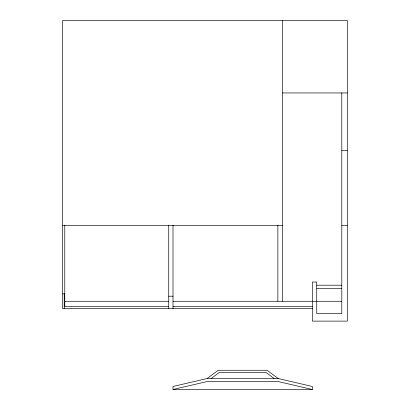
<?xml version="1.0" encoding="UTF-8"?>
<svg xmlns="http://www.w3.org/2000/svg" width="410" height="410" viewBox="0 0 410 410"><rect width="100%" height="100%" fill="white"/><g stroke="black" fill="none" stroke-linecap="round" stroke-linejoin="round"><path stroke-width="0.61" d="M207.117 378.532L218.243 370.266L267.089 370.266L278.216 378.532L312.323 386.481L312.323 389.5L173.01 389.5L173.01 386.481L207.117 378.532L278.216 378.532M211.14 378.532L219.176 372.562L266.157 372.562L274.198 378.532M173.01 389.5L207.537 381.454L277.795 381.454L312.323 389.5M282.516 92.952L347.372 92.952M341.802 150.665L347.372 150.665M62.627 225.485L282.516 225.485M341.802 225.485L347.372 225.485M316.74 285.206L341.802 285.206M316.74 288.332L341.802 288.332M62.627 293.847L64.78 293.847M168.736 296.204L173.01 296.204M64.78 301.273L168.736 301.273M173.01 301.273L341.802 301.273M64.221 306.398L168.736 306.398M173.01 306.398L312.323 306.398M312.323 308.612L62.627 308.612L62.627 20.5L347.372 20.5L347.372 321.112L312.323 321.112L312.323 282.044L316.74 282.044L316.74 313.624L341.802 313.624L341.802 92.788M282.516 20.5L282.516 301.273M277.857 225.218L277.857 301.273M173.01 225.218L173.01 308.612M168.736 225.08L168.736 308.612M64.78 225.08L64.78 306.777M64.221 293.847L64.221 308.612"/></g></svg>
